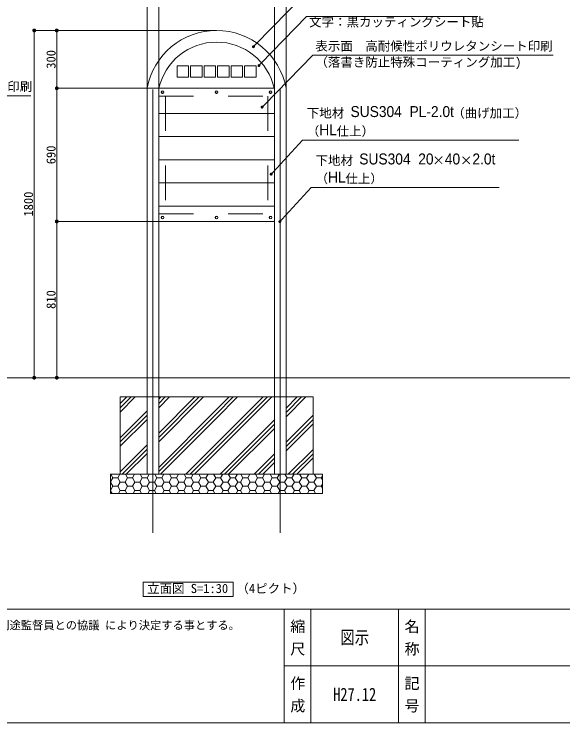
# Model space of a CAD drawing. Units: millimetres at full size, sheet at 1:30. Extents: x 2064 to 10279, y 2990 to 8590.
# Drawn here: x 5291 to 8136, y 2990 to 6664 of the extents above; entities that cross this region are included whole.
import ezdxf
from ezdxf.enums import TextEntityAlignment as Align

# ---------------------------------------------------------------- set-up
doc = ezdxf.new("R2010")
doc.units = ezdxf.units.MM
doc.header["$LTSCALE"] = 30
doc.linetypes.add('DASHED_SPACED', pattern=[12, 6, -6])
doc.linetypes.add('USER1', pattern=[508, 317.5, -63.5, 63.5, -63.5])
for name, color, linetype, lineweight in [('0_2', 7, 'Continuous', 13), ('_0-0_', 7, 'Continuous', 13), ('ハッチ', 4, 'Continuous', 13), ('寸法', 1, 'Continuous', 13), ('画層2', 7, 'Continuous', 13)]:
    doc.layers.add(name, color=color, linetype=linetype, lineweight=lineweight)
doc.styles.add('@ＭＳ ゴシック', font='')
doc.styles.add('Arial', font='')
doc.styles.add('ＭＳ ゴシック', font='')
doc.styles.get('@ＭＳ ゴシック').set_extended_font_data('@MS Gothic')
doc.styles.get('Arial').set_extended_font_data('Arial')
doc.styles.get('ＭＳ ゴシック').set_extended_font_data('MS Gothic')
pattern_1 = [(45, (2653.98, 0), (-88.3884, 88.3884), []), (45, (2642.93, 11.05), (-88.3884, 88.3884), []), (45, (2631.88, 22.1), (-88.3884, 88.3884), [])]

# ---------------------------------------------------------------- blocks, each defined once
blk = doc.blocks.new('filled_dot')
at = {"color": 0, "linetype": 'Continuous', "lineweight": -2, "const_width": 1.25}
blk.add_lwpolyline([(-0.625, 0, 1), (0.625, 0, 1)], format="xyb", close=True, dxfattribs=at)

msp = doc.modelspace()

# ---------------------------------------------------------------- hatches: boundary and pattern name
at = {"layer": 'ハッチ'}
h = msp.add_hatch(dxfattribs=at)
h.set_pattern_fill('USER', color=256, style=0, pattern_type=2)
h.set_pattern_definition(pattern_1)
h.paths.add_polyline_path([(5979.82, 4679.15), (5840.32, 4679.15), (5840.32, 4279.15), (5979.82, 4279.15)])
h = msp.add_hatch(dxfattribs=at)
h.set_pattern_fill('USER', color=256, style=0, pattern_type=2)
h.set_pattern_definition(pattern_1)
h.paths.add_polyline_path([(6340.32, 4679.15), (6040.32, 4679.15), (6040.32, 4279.15), (6340.32, 4279.15)])
h = msp.add_hatch(dxfattribs=at)
h.set_pattern_fill('USER', color=256, style=0, pattern_type=2)
h.set_pattern_definition(pattern_1)
h.paths.add_polyline_path([(6640.32, 4679.15), (6340.33, 4679.15), (6340.33, 4279.15), (6640.32, 4279.15)])
h = msp.add_hatch(dxfattribs=at)
h.set_pattern_fill('USER', color=256, style=0, pattern_type=2)
h.set_pattern_definition(pattern_1)
h.paths.add_polyline_path([(6840.32, 4679.15), (6700.82, 4679.15), (6700.82, 4279.15), (6840.32, 4279.15)])

# ---------------------------------------------------------------- linework, layer by layer
at = {"layer": '0_2'}
msp.add_line((9607.29, 3285.05), (6691.44, 3285.05), dxfattribs=at)
at = {"layer": '_0-0_', "color": 6}
msp.add_line((2064.43, 3579.92), (10278.81, 3579.92), dxfattribs=at)
at = {"layer": '_0-0_'}
for p, q in [((6691.44, 3579.92), (6691.44, 2990.19)), ((6829.33, 3579.92), (6829.33, 2990.19)), ((7283.76, 3579.92), (7283.76, 2990.52)), ((7421.65, 3579.92), (7421.65, 2990.19))]:
    msp.add_line(p, q, dxfattribs=at)
at = {"layer": '_0-0_', "color": 6}
msp.add_lwpolyline([(10278.81, 8425.63), (2064.43, 8425.63), (2064.43, 2990.19), (10278.81, 2990.19)], close=True, dxfattribs=at)
at = {"layer": 'ハッチ'}
for p, q in [((5802.41, 4260.05), (5791.38, 4279.15)), ((5827.81, 4260.05), (5838.84, 4279.15)), ((5878.61, 4260.05), (5867.58, 4279.15)), ((5904.01, 4260.05), (5915.04, 4279.15)), ((5954.81, 4260.05), (5943.78, 4279.15)), ((5980.21, 4260.05), (5991.24, 4279.15)), ((6031.01, 4260.05), (6019.98, 4279.15)), ((6056.41, 4260.05), (6067.44, 4279.15)), ((6107.21, 4260.05), (6096.18, 4279.15)), ((6132.61, 4260.05), (6143.64, 4279.15)), ((6183.41, 4260.05), (6172.38, 4279.15)), ((6208.81, 4260.05), (6219.84, 4279.15)), ((6259.61, 4260.05), (6248.58, 4279.15)), ((6285.01, 4260.05), (6296.04, 4279.15)), ((6335.81, 4260.05), (6324.78, 4279.15)), ((6361.21, 4260.05), (6372.24, 4279.15)), ((6412.01, 4260.05), (6400.98, 4279.15)), ((6437.41, 4260.05), (6448.44, 4279.15)), ((6477.05, 4260.05), (6466.02, 4279.15)), ((6502.45, 4260.05), (6513.48, 4279.15)), ((6553.25, 4260.05), (6542.22, 4279.15)), ((6578.65, 4260.05), (6589.68, 4279.15)), ((6629.45, 4260.05), (6618.42, 4279.15)), ((6654.85, 4260.05), (6665.88, 4279.15)), ((6705.65, 4260.05), (6694.62, 4279.15)), ((6731.05, 4260.05), (6742.08, 4279.15)), ((6781.85, 4260.05), (6770.82, 4279.15)), ((6807.25, 4260.05), (6818.28, 4279.15)), ((6858.05, 4260.05), (6847.02, 4279.15)), ((6883.45, 4260.05), (6890.32, 4271.95)), ((5790.32, 4239.11), (5802.41, 4260.05)), ((5802.41, 4216.06), (5790.32, 4237)), ((5802.41, 4260.05), (5827.81, 4260.05)), ((5840.51, 4238.05), (5827.81, 4260.05)), ((5827.81, 4216.06), (5840.51, 4238.05)), ((5840.51, 4238.05), (5865.91, 4238.05)), ((5865.91, 4238.05), (5878.61, 4260.05)), ((5878.61, 4216.06), (5865.91, 4238.05)), ((5878.61, 4260.05), (5904.01, 4260.05)), ((5916.71, 4238.05), (5904.01, 4260.05)), ((5904.01, 4216.06), (5916.71, 4238.05)), ((5916.71, 4238.05), (5942.11, 4238.05)), ((5942.11, 4238.05), (5954.81, 4260.05)), ((5954.81, 4216.06), (5942.11, 4238.05)), ((5954.81, 4260.05), (5980.21, 4260.05)), ((5992.91, 4238.05), (5980.21, 4260.05)), ((5980.21, 4216.06), (5992.91, 4238.05)), ((5992.91, 4238.05), (6010.07, 4238.05)), ((6018.31, 4238.05), (6031.01, 4260.05)), ((6031.01, 4216.06), (6018.31, 4238.05)), ((6031.01, 4260.05), (6056.41, 4260.05)), ((6069.11, 4238.05), (6056.41, 4260.05)), ((6056.41, 4216.06), (6069.11, 4238.05)), ((6069.11, 4238.05), (6094.51, 4238.05)), ((6094.51, 4238.05), (6107.21, 4260.05)), ((6107.21, 4216.06), (6094.51, 4238.05)), ((6107.21, 4260.05), (6132.61, 4260.05)), ((6145.31, 4238.05), (6132.61, 4260.05)), ((6132.61, 4216.06), (6145.31, 4238.05)), ((6145.31, 4238.05), (6170.71, 4238.05)), ((6170.71, 4238.05), (6183.41, 4260.05)), ((6183.41, 4216.06), (6170.71, 4238.05)), ((6183.41, 4260.05), (6208.81, 4260.05)), ((6221.51, 4238.05), (6208.81, 4260.05)), ((6208.81, 4216.06), (6221.51, 4238.05)), ((6221.51, 4238.05), (6246.91, 4238.05)), ((6246.91, 4238.05), (6259.61, 4260.05)), ((6259.61, 4216.06), (6246.91, 4238.05)), ((6259.61, 4260.05), (6285.01, 4260.05)), ((6297.71, 4238.05), (6285.01, 4260.05)), ((6285.01, 4216.06), (6297.71, 4238.05)), ((6297.71, 4238.05), (6323.11, 4238.05)), ((6323.11, 4238.05), (6335.81, 4260.05)), ((6335.81, 4216.06), (6323.11, 4238.05)), ((6335.81, 4260.05), (6361.21, 4260.05)), ((6373.91, 4238.05), (6361.21, 4260.05)), ((6361.21, 4216.06), (6373.91, 4238.05)), ((6373.91, 4238.05), (6399.31, 4238.05)), ((6399.31, 4238.05), (6412.01, 4260.05)), ((6412.01, 4216.06), (6399.31, 4238.05)), ((6412.01, 4260.05), (6437.41, 4260.05)), ((6450.11, 4238.05), (6437.41, 4260.05)), ((6437.41, 4216.06), (6450.11, 4238.05)), ((6450.11, 4238.05), (6464.35, 4238.05)), ((6464.35, 4238.05), (6477.05, 4260.05)), ((6477.05, 4216.06), (6464.35, 4238.05)), ((6477.05, 4260.05), (6502.45, 4260.05)), ((6515.15, 4238.05), (6502.45, 4260.05)), ((6502.45, 4216.06), (6515.15, 4238.05)), ((6515.15, 4238.05), (6540.55, 4238.05)), ((6540.55, 4238.05), (6553.25, 4260.05)), ((6553.25, 4216.06), (6540.55, 4238.05)), ((6553.25, 4260.05), (6578.65, 4260.05)), ((6591.35, 4238.05), (6578.65, 4260.05)), ((6578.65, 4216.06), (6591.35, 4238.05)), ((6591.35, 4238.05), (6616.75, 4238.05)), ((6616.75, 4238.05), (6629.45, 4260.05)), ((6629.45, 4216.06), (6616.75, 4238.05)), ((6629.45, 4260.05), (6654.85, 4260.05)), ((6667.55, 4238.05), (6654.85, 4260.05)), ((6654.85, 4216.06), (6667.55, 4238.05)), ((6667.55, 4238.05), (6675.11, 4238.05)), ((6675.11, 4238.05), (6692.95, 4238.05)), ((6692.95, 4238.05), (6705.65, 4260.05)), ((6705.65, 4216.06), (6692.95, 4238.05)), ((6705.65, 4260.05), (6731.05, 4260.05)), ((6743.75, 4238.05), (6731.05, 4260.05)), ((6731.05, 4216.06), (6743.75, 4238.05)), ((6743.75, 4238.05), (6769.15, 4238.05)), ((6769.15, 4238.05), (6781.85, 4260.05)), ((6781.85, 4216.06), (6769.15, 4238.05)), ((6781.85, 4260.05), (6807.25, 4260.05)), ((6819.95, 4238.05), (6807.25, 4260.05)), ((6807.25, 4216.06), (6819.95, 4238.05)), ((6819.95, 4238.05), (6845.35, 4238.05)), ((6845.35, 4238.05), (6858.05, 4260.05)), ((6858.05, 4216.06), (6845.35, 4238.05)), ((6858.05, 4260.05), (6883.45, 4260.05)), ((6890.32, 4248.15), (6883.45, 4260.05)), ((6883.45, 4216.06), (6890.32, 4227.96)), ((5790.32, 4195.11), (5802.41, 4216.06)), ((5798.32, 4179.15), (5790.32, 4193)), ((5802.41, 4216.06), (5827.81, 4216.06)), ((5840.51, 4194.06), (5827.81, 4216.06)), ((5831.91, 4179.15), (5840.51, 4194.06)), ((5840.51, 4194.06), (5865.91, 4194.06)), ((5865.91, 4194.06), (5878.61, 4216.06)), ((5874.52, 4179.15), (5865.91, 4194.06)), ((5878.61, 4216.06), (5904.01, 4216.06)), ((5916.71, 4194.06), (5904.01, 4216.06)), ((5908.11, 4179.15), (5916.71, 4194.06)), ((5916.71, 4194.06), (5942.11, 4194.06)), ((5942.11, 4194.06), (5954.81, 4216.06)), ((5950.72, 4179.15), (5942.11, 4194.06)), ((5954.81, 4216.06), (5980.21, 4216.06)), ((5992.91, 4194.06), (5980.21, 4216.06)), ((5984.31, 4179.15), (5992.91, 4194.06)), ((5992.91, 4194.06), (6010.07, 4194.06)), ((6018.31, 4194.06), (6031.01, 4216.06)), ((6026.92, 4179.15), (6018.31, 4194.06)), ((6031.01, 4216.06), (6056.41, 4216.06)), ((6069.11, 4194.06), (6056.41, 4216.06)), ((6060.51, 4179.15), (6069.11, 4194.06)), ((6069.11, 4194.06), (6094.51, 4194.06)), ((6094.51, 4194.06), (6107.21, 4216.06)), ((6103.12, 4179.15), (6094.51, 4194.06)), ((6107.21, 4216.06), (6132.61, 4216.06)), ((6145.31, 4194.06), (6132.61, 4216.06)), ((6136.71, 4179.15), (6145.31, 4194.06)), ((6145.31, 4194.06), (6170.71, 4194.06)), ((6170.71, 4194.06), (6183.41, 4216.06)), ((6179.32, 4179.15), (6170.71, 4194.06)), ((6183.41, 4216.06), (6208.81, 4216.06)), ((6221.51, 4194.06), (6208.81, 4216.06)), ((6212.91, 4179.15), (6221.51, 4194.06)), ((6221.51, 4194.06), (6246.91, 4194.06)), ((6246.91, 4194.06), (6259.61, 4216.06)), ((6255.52, 4179.15), (6246.91, 4194.06)), ((6259.61, 4216.06), (6285.01, 4216.06)), ((6297.71, 4194.06), (6285.01, 4216.06)), ((6289.11, 4179.15), (6297.71, 4194.06)), ((6297.71, 4194.06), (6323.11, 4194.06)), ((6323.11, 4194.06), (6335.81, 4216.06)), ((6331.72, 4179.15), (6323.11, 4194.06)), ((6335.81, 4216.06), (6361.21, 4216.06)), ((6373.91, 4194.06), (6361.21, 4216.06)), ((6365.31, 4179.15), (6373.91, 4194.06)), ((6373.91, 4194.06), (6399.31, 4194.06)), ((6399.31, 4194.06), (6412.01, 4216.06)), ((6407.92, 4179.15), (6399.31, 4194.06)), ((6412.01, 4216.06), (6437.41, 4216.06)), ((6450.11, 4194.06), (6437.41, 4216.06)), ((6441.51, 4179.15), (6450.11, 4194.06)), ((6450.11, 4194.06), (6464.35, 4194.06)), ((6464.35, 4194.06), (6477.05, 4216.06)), ((6472.96, 4179.15), (6464.35, 4194.06)), ((6477.05, 4216.06), (6502.45, 4216.06)), ((6515.15, 4194.06), (6502.45, 4216.06)), ((6506.55, 4179.15), (6515.15, 4194.06)), ((6515.15, 4194.06), (6540.55, 4194.06)), ((6540.55, 4194.06), (6553.25, 4216.06)), ((6549.16, 4179.15), (6540.55, 4194.06)), ((6553.25, 4216.06), (6578.65, 4216.06)), ((6591.35, 4194.06), (6578.65, 4216.06)), ((6582.75, 4179.15), (6591.35, 4194.06)), ((6591.35, 4194.06), (6616.75, 4194.06)), ((6616.75, 4194.06), (6629.45, 4216.06)), ((6625.36, 4179.15), (6616.75, 4194.06)), ((6629.45, 4216.06), (6654.85, 4216.06)), ((6667.55, 4194.06), (6654.85, 4216.06)), ((6658.95, 4179.15), (6667.55, 4194.06)), ((6667.55, 4194.06), (6675.11, 4194.06)), ((6675.11, 4194.06), (6692.95, 4194.06)), ((6692.95, 4194.06), (6705.65, 4216.06)), ((6701.56, 4179.15), (6692.95, 4194.06)), ((6705.65, 4216.06), (6731.05, 4216.06)), ((6743.75, 4194.06), (6731.05, 4216.06)), ((6735.15, 4179.15), (6743.75, 4194.06)), ((6743.75, 4194.06), (6769.15, 4194.06)), ((6769.15, 4194.06), (6781.85, 4216.06)), ((6777.76, 4179.15), (6769.15, 4194.06)), ((6781.85, 4216.06), (6807.25, 4216.06)), ((6819.95, 4194.06), (6807.25, 4216.06)), ((6811.35, 4179.15), (6819.95, 4194.06)), ((6819.95, 4194.06), (6845.35, 4194.06)), ((6845.35, 4194.06), (6858.05, 4216.06)), ((6853.96, 4179.15), (6845.35, 4194.06)), ((6858.05, 4216.06), (6883.45, 4216.06)), ((6890.32, 4204.16), (6883.45, 4216.06)), ((6887.55, 4179.15), (6890.32, 4183.96))]:
    msp.add_line(p, q, dxfattribs=at)
at = {"layer": '寸法'}
for p, q in [((5979.82, 6279.15), (5979.82, 6977.94)), ((6700.82, 6279.15), (6700.82, 6977.94)), ((5979.82, 6304.15), (5979.82, 6898.96)), ((6040.32, 6273.36), (6040.32, 6898.96)), ((6040.32, 6273.36), (6040.32, 6898.96)), ((6640.32, 6273.36), (6640.32, 6898.96)), ((6640.32, 6273.36), (6640.32, 6898.96)), ((6700.82, 6304.15), (6700.82, 6898.96)), ((6829.4, 6650.63), (7695.19, 6650.63)), ((5395.11, 6579.15), (5395.11, 4779.15)), ((6340.32, 6579.15), (5395.11, 6579.15)), ((5511.85, 6579.15), (5511.85, 6279.15)), ((6315.32, 6579.15), (5511.85, 6579.15)), ((6862.03, 6451.81), (8085.65, 6451.81)), ((5511.85, 6279.15), (5511.85, 5589.15)), ((6041.55, 6279.15), (5511.85, 6279.15)), ((6041.55, 6279.15), (5511.85, 6279.15)), ((4163.95, 6241.89), (5377, 6240.45)), ((6808.23, 6011.15), (7907.88, 6011.15)), ((6853.51, 5765.5), (7804.94, 5765.5)), ((6040.32, 5589.15), (5511.85, 5589.15)), ((5511.85, 5589.15), (5511.85, 4779.15)), ((6040.32, 5589.15), (5511.85, 5589.15)), ((5979.82, 4779.15), (5395.11, 4779.15)), ((5954.82, 4779.15), (5511.85, 4779.15))]:
    msp.add_line(p, q, dxfattribs=at)
at = {"layer": '寸法', "linetype": 'USER1'}
for p, q in [((6010.07, 6273.36), (6010.07, 3974.37)), ((6670.57, 6273.36), (6670.57, 3974.37))]:
    msp.add_line(p, q, dxfattribs=at)
at = {"layer": '寸法'}
for points in [[(6531.41, 6494.78), (6541.87, 6505.53), (6794.06, 6764.82), (6817.06, 6764.82)], [(6560.05, 6396.91), (6570.5, 6407.67), (6806.4, 6650.63), (6829.4, 6650.63)], [(6576.39, 6181.77), (6586.84, 6192.52), (6839.03, 6451.81), (6862.03, 6451.81)], [(6623.16, 5834.08), (6633.29, 5845.15), (6785.23, 6011.15), (6808.23, 6011.15)], [(6668.44, 5588.42), (6678.57, 5599.49), (6830.51, 5765.5), (6853.51, 5765.5)]]:
    msp.add_lwpolyline(points, dxfattribs=at)
at = {"layer": '寸法', "color": 3}
msp.add_lwpolyline([(5960.01, 3719.97), (6426.74, 3719.97), (6426.74, 3644.98), (5960.01, 3644.98)], close=True, dxfattribs=at)
at = {"layer": '画層2'}
for p, q in [((5979.82, 6279.15), (5979.82, 4279.15)), ((6040.32, 6279.15), (6040.32, 4279.15)), ((6040.32, 6279.15), (6640.32, 6279.15)), ((6640.32, 6279.15), (6640.32, 4279.15)), ((6700.82, 6279.15), (6700.82, 4279.15)), ((6040.32, 6149.15), (6640.32, 6149.15)), ((6040.32, 6029.15), (6640.32, 6029.15)), ((6040.32, 5909.15), (6640.32, 5909.15)), ((6040.32, 5789.15), (6640.32, 5789.15)), ((6040.32, 5669.15), (6640.32, 5669.15)), ((6040.32, 5589.15), (6640.32, 5589.15)), ((2164.49, 4779.15), (9283.74, 4779.15)), ((5840.32, 4679.15), (5979.82, 4679.15)), ((6185.07, 4679.15), (5840.32, 4679.15)), ((5840.32, 4679.15), (5840.32, 4279.15)), ((6040.32, 4679.15), (5979.82, 4679.15)), ((6040.32, 4679.15), (6185.07, 4679.15)), ((6185.07, 4679.15), (6495.57, 4679.15)), ((6640.32, 4679.15), (6495.57, 4679.15)), ((6640.32, 4679.15), (6700.82, 4679.15)), ((6840.32, 4679.15), (6700.82, 4679.15)), ((6840.32, 4679.15), (6840.32, 4279.15)), ((6890.32, 4279.15), (5790.32, 4279.15)), ((5790.32, 4279.15), (5790.32, 4179.15)), ((6890.32, 4279.15), (6890.32, 4179.15)), ((6010.07, 4238.05), (6018.31, 4238.05)), ((6010.07, 4194.06), (6018.31, 4194.06)), ((5790.32, 4179.15), (6890.32, 4179.15))]:
    msp.add_line(p, q, dxfattribs=at)
at = {"layer": '画層2', "linetype": 'DASHED_SPACED'}
for p, q in [((6040.32, 6239.15), (6640.32, 6239.15)), ((6075.32, 6239.15), (6075.32, 5629.15)), ((6605.32, 6239.15), (6605.32, 5629.15)), ((6040.32, 5629.15), (6640.32, 5629.15))]:
    msp.add_line(p, q, dxfattribs=at)
at = {"layer": '画層2'}
for points in [[(6135.32, 6336.16), (6195.32, 6336.16), (6195.32, 6396.16), (6135.32, 6396.16)], [(6205.32, 6336.16), (6265.32, 6336.16), (6265.32, 6396.16), (6205.32, 6396.16)], [(6275.32, 6336.16), (6335.32, 6336.16), (6335.32, 6396.16), (6275.32, 6396.16)], [(6345.32, 6336.16), (6405.32, 6336.16), (6405.32, 6396.16), (6345.32, 6396.16)], [(6415.32, 6336.16), (6475.32, 6336.16), (6475.32, 6396.16), (6415.32, 6396.16)], [(6485.32, 6336.16), (6545.32, 6336.16), (6545.32, 6396.16), (6485.32, 6396.16)]]:
    msp.add_lwpolyline(points, close=True, dxfattribs=at)
for centre, radius in [((6060.32, 6259.15), 7), ((6060.32, 6259.15), 6), ((6340.32, 6259.15), 7), ((6340.32, 6259.15), 6), ((6620.32, 6259.15), 7), ((6620.32, 6259.15), 6), ((6060.32, 5609.15), 7), ((6060.32, 5609.15), 6), ((6340.32, 5609.15), 7), ((6340.32, 5609.15), 6), ((6620.32, 5609.15), 7), ((6620.32, 5609.15), 6)]:
    msp.add_circle(centre, radius, dxfattribs=at)
for radius, start, end in [(366.6, 10.46707, 169.53293), (306.1, 12.56676, 167.43324)]:
    msp.add_arc((6340.32, 6212.55), radius, start, end, dxfattribs=at)

# ---------------------------------------------------------------- block references
at = {"layer": '寸法'}
for p, xscale, yscale, rotation in [((5395.11, 6579.15), 8, 8, 270), ((5511.85, 6579.15), 8, 8, 270), ((6531.41, 6494.78), 6, 6, 45.8), ((6560.05, 6396.91), 6, 6, 45.8), ((5511.85, 6279.15), 8, 8, 270), ((5511.85, 6279.15), 8, 8, 90), ((6576.39, 6181.77), 6, 6, 45.8), ((6623.16, 5834.08), 6, 6, 47.5), ((5511.85, 5589.15), 8, 8, 90), ((5511.85, 5589.15), 8, 8, 270), ((6668.44, 5588.42), 6, 6, 47.5), ((5395.11, 4779.15), 8, 8, 90), ((5511.85, 4779.15), 8, 8, 90)]:
    msp.add_blockref('filled_dot', p, dxfattribs=dict(at, xscale=xscale, yscale=yscale, rotation=rotation))

# ---------------------------------------------------------------- texts
at = {"layer": '_0-0_', "style": '@ＭＳ ゴシック'}
for s, p in [(' 縮 尺 ', (6760.39, 3432.49)), ('名 称', (7352.7, 3432.49)), ('作 成', (6760.39, 3137.62)), ('記 号', (7352.7, 3137.62))]:
    msp.add_text(s, height=56.96, rotation=270, dxfattribs=at).set_placement(p, align=Align.MIDDLE_CENTER)
at = {"layer": '_0-0_', "style": 'ＭＳ ゴシック'}
msp.add_text('○サイン表示面の内容は､別途監督員との協議 により決定する事とする｡', height=42.72, dxfattribs=at).set_placement((4538.73, 3461.88), align=Align.BOTTOM_LEFT)
at = {"layer": '_0-0_', "style": 'ＭＳ ゴシック', "width": 0.8}
for s, p in [('図示', (7056.55, 3432.49)), ('H27.12', (7056.55, 3137.62))]:
    msp.add_text(s, height=68.36, dxfattribs=at).set_placement(p, align=Align.MIDDLE_CENTER)
at = {"layer": '寸法', "color": 3, "style": 'ＭＳ ゴシック'}
for s, p in [('文字：黒カッティングシート貼', (6819.85, 6647.06)), ('表示面\u3000高耐候性ポリウレタンシート印刷', (6852.48, 6521.96)), ('（落書き防止特殊コーティング加工)', (6852.48, 6438.62)), ('表示面\u3000高耐候性ポリウレタンシート印刷', (4154.4, 6312.04))]:
    msp.add_text(s, height=47.47, dxfattribs=at).set_placement(p, align=Align.TOP_LEFT)
at = {"layer": '寸法', "style": 'ＭＳ ゴシック'}
for s, p in [('300', (5481.85, 6429.15)), ('690', (5481.85, 5934.15)), ('1800', (5365.11, 5679.15)), ('810', (5481.85, 5184.15))]:
    msp.add_text(s, height=47.47, rotation=90, dxfattribs=at).set_placement(p, align=Align.MIDDLE_CENTER)
at = {"layer": '寸法', "color": 3, "style": 'ＭＳ ゴシック'}
for s, p in [('下地材 ', (6808.23, 6113.15)), ('（曲げ加工）', (7562.15, 6113.15)), ('（', (6808.23, 6019.15)), ('仕上）', (6962.8, 6019.15)), ('下地材 ', (6853.51, 5867.5)), ('×', (7459.04, 5867.5)), ('×', (7601.95, 5867.5)), ('（', (6853.51, 5773.5)), ('仕上）', (7008.08, 5773.5)), ('立面図 S=1:30', (5980.13, 3648.59)), ('（4ピクト）', (6443.18, 3648.59))]:
    msp.add_text(s, height=47.47, dxfattribs=at).set_placement(p, align=Align.BOTTOM_LEFT)
at = {"layer": '寸法', "color": 3, "style": 'Arial', "width": 0.9}
for s, p in [('SUS304  PL-2.0t', (7034.86, 6113.15)), ('HL', (6872.98, 6019.15)), ('SUS304  20', (7080.14, 5867.5)), ('40', (7523.79, 5867.5)), ('2.0t', (7666.7, 5867.5)), ('HL', (6918.26, 5773.5))]:
    msp.add_text(s, height=56.82, dxfattribs=at).set_placement(p, align=Align.BOTTOM_LEFT)

doc.saveas('drawing.dxf')
